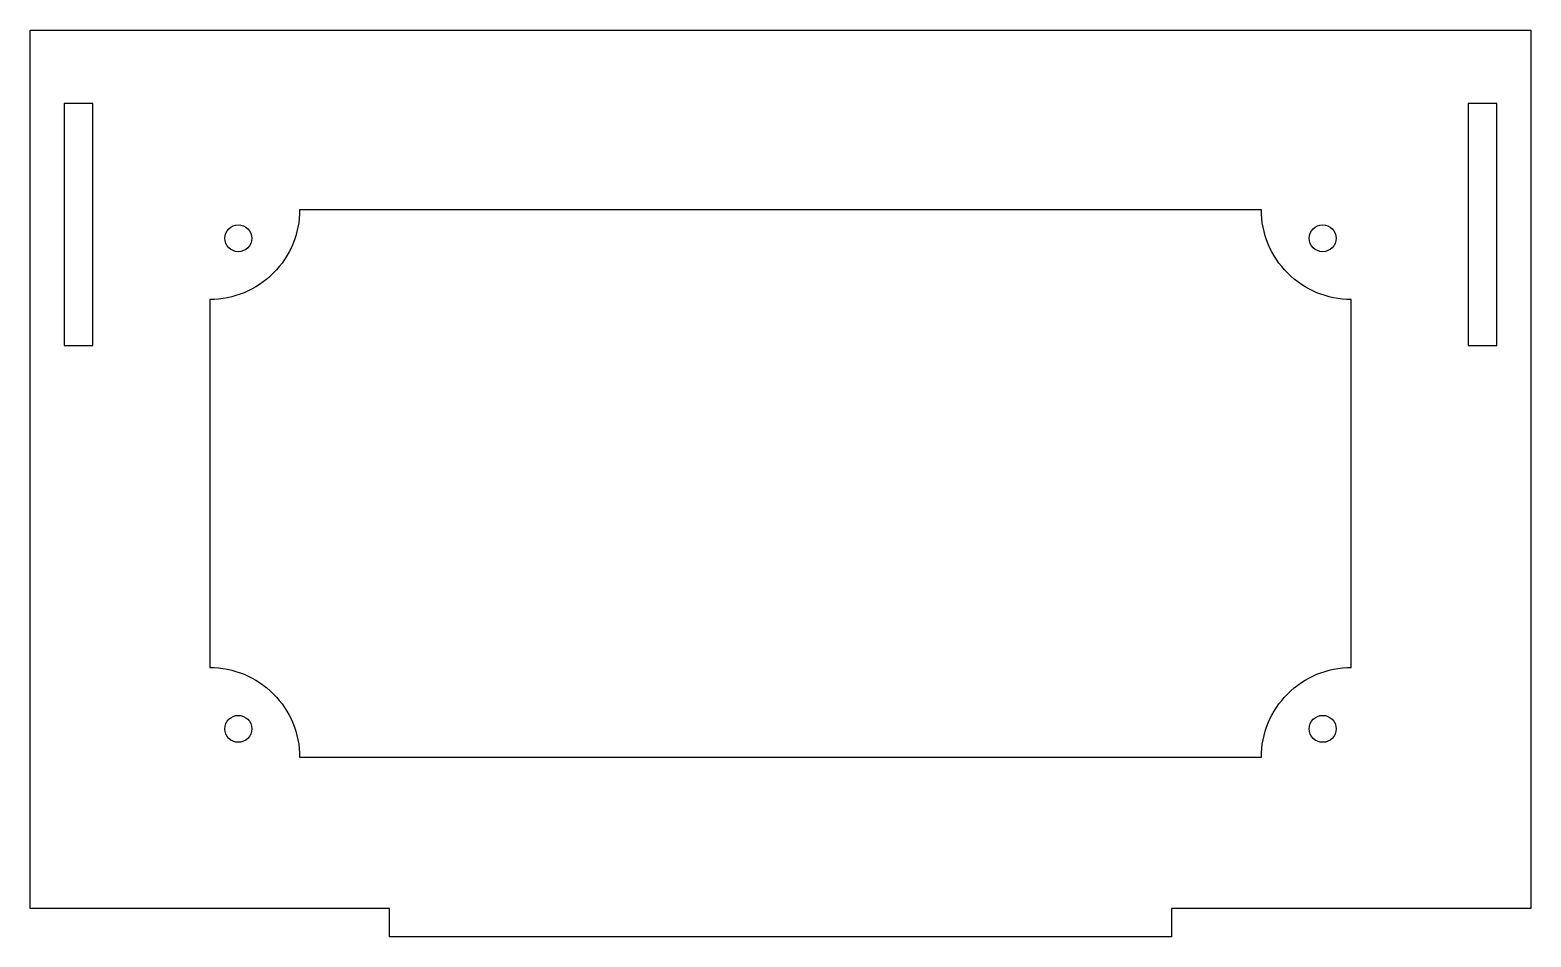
# Model space of a CAD drawing. Header units: millimetres. Extents: x -147 to 20, y -81 to 20.
import ezdxf

# ---------------------------------------------------------------- set-up
doc = ezdxf.new("R2010")
doc.units = ezdxf.units.MM
doc.layers.get('0').update_dxf_attribs({"linetype": 'CONTINUOUS'})

msp = doc.modelspace()

# ---------------------------------------------------------------- linework, layer by layer
for points in [[(-107, -80.96), (-107, -77.78), (-147, -77.78), (-147, 20), (20, 20), (20, -77.78), (-20, -77.78), (-20, -80.96)], [(-143.19, -15.13), (-140.02, -15.13), (-140.02, 11.83), (-143.19, 11.83)], [(16.19, 11.83), (13.02, 11.83), (13.02, -15.13), (16.19, -15.13)]]:
    msp.add_lwpolyline(points, close=True)
msp.add_lwpolyline([(0, -10, -0.414214), (-10, 0), (-117, 0, -0.414214), (-127, -10), (-127, -50.96, -0.414214), (-117, -60.96), (-10, -60.96, -0.414214), (0, -50.96)], format="xyb", close=True)
for centre in [(-123.83, -3.18), (-3.18, -3.18), (-123.83, -57.79), (-3.18, -57.79)]:
    msp.add_circle(centre, 1.5)

doc.saveas('drawing.dxf')
